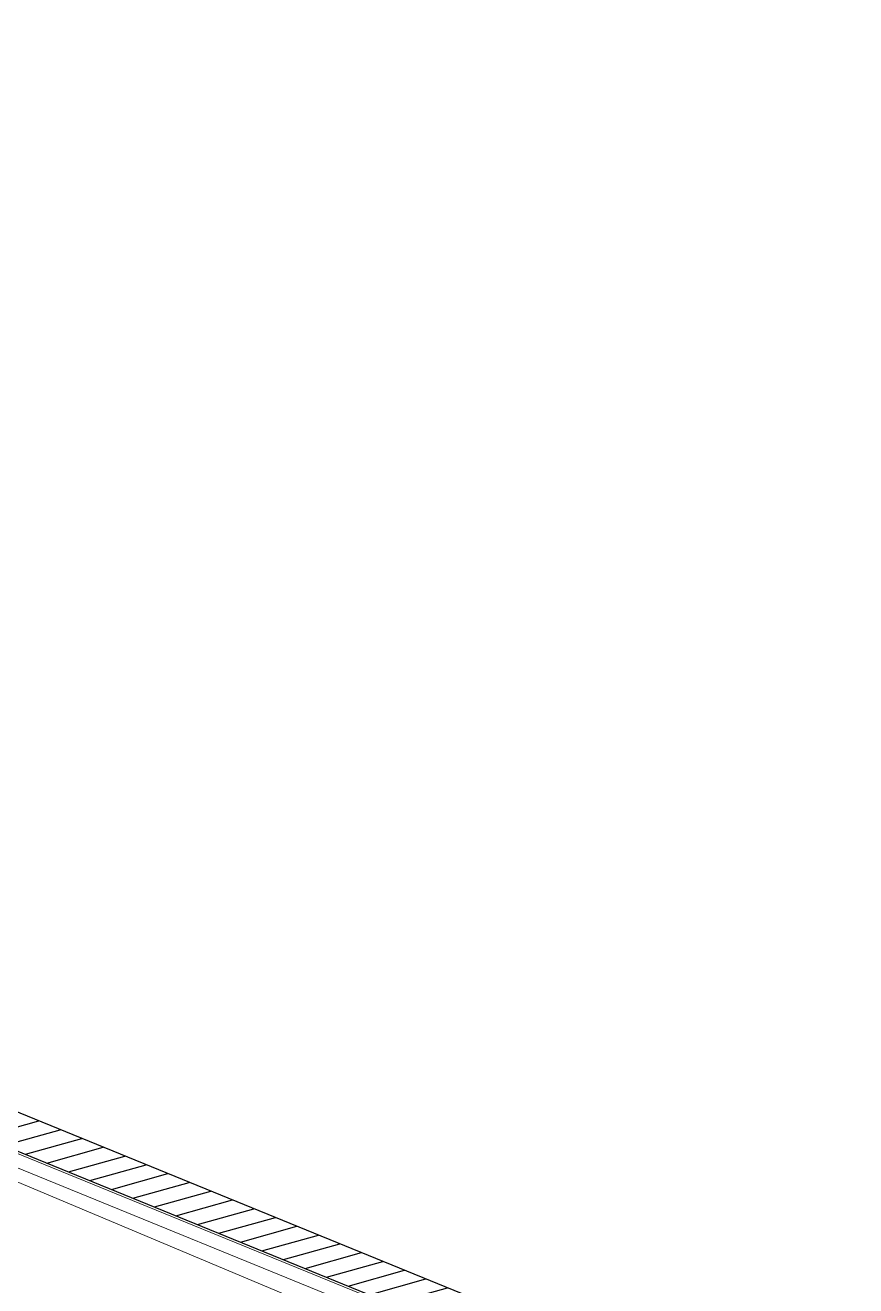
# Model space of a CAD drawing. Header units: centimetres. Extents: x 139057 to 200038, y 34824 to 80516.
# Drawn here: x 172781 to 174631, y 69827 to 72633 of the extents above; entities that cross this region are included whole.
import ezdxf

# ---------------------------------------------------------------- set-up
doc = ezdxf.new("R2010")
doc.units = ezdxf.units.CM
doc.header["$LTSCALE"] = 100
doc.layers.add('410_STRUTTURE_001-AM_0', color=7, linetype='Continuous', lineweight=0)
doc.layers.add('440_SIMBOLI_001-AM_0', color=31, linetype='Continuous', lineweight=0)
doc.layers.add('CR_RILIEVO PARATIA', color=5, linetype='Continuous')

msp = doc.modelspace()

# ---------------------------------------------------------------- hatches: boundary and pattern name
at = {"layer": 'CR_RILIEVO PARATIA'}
h = msp.add_hatch(dxfattribs=at)
h.set_pattern_fill('ANSI31', color=256, scale=10, angle=150.66, style=0)
h.set_pattern_definition([(195.66, (4104738.345010559, -384253.9906412198), (8.570223349120754, -30.57145354323516), [])])
h.paths.add_polyline_path([(174413.004472992, 69454.12361210746), (174443.2402533578, 69528.18978227091), (171766.4597515134, 70620.92276907129), (171661.1806600118, 71301.40414191199), (172674.5208674545, 75079.31519102467), (173430.4586989345, 79311.00612774653), (177868.9382326888, 77361.24215821338), (178171.0033412433, 77229.9755158962), (178202.8879442128, 77303.34698258502), (177900.9683086375, 77434.55040735168), (173369.5787800202, 79425.1284794302), (172596.3675311102, 75096.74207261366), (171579.5425287565, 71305.84044935716), (171694.3204094624, 70563.96274673355)])

# ---------------------------------------------------------------- linework, layer by layer
at = {"layer": '410_STRUTTURE_001-AM_0', "elevation": -3.490789228516181e-08}
msp.add_lwpolyline([(174461.5620705603, 69396.4970982985), (174472.640406598, 69424.37806184006), (171880.5593763279, 70482.5344714315), (171872.7442073697, 70453.32137375486)], close=True, dxfattribs=at)
at = {"layer": '440_SIMBOLI_001-AM_0'}
msp.add_line((171624.4273427917, 70536.88471805466, -3.490789228516181e-08), (174401.9192142399, 69370.57658033234, -3.490789228516181e-08), dxfattribs=at)
at = {"layer": 'CR_RILIEVO PARATIA', "elevation": -3.490789228516181e-08}
msp.add_lwpolyline([(174413.004472992, 69454.12361210746), (174443.2402533578, 69528.18978227091), (171766.4597515134, 70620.92276907129), (171661.1806600118, 71301.40414191199), (172674.5208674545, 75079.31519102467), (173430.4586989345, 79311.00612774653), (177868.9382326888, 77361.24215821338), (178171.0033412433, 77229.9755158962), (178202.8879442128, 77303.34698258502), (177900.9683086375, 77434.55040735168), (173369.5787800202, 79425.1284794302), (172596.3675311102, 75096.74207261366), (171579.5425287565, 71305.84044935716), (171694.3204094624, 70563.96274673355)], close=True, dxfattribs=at)

doc.saveas('drawing.dxf')
